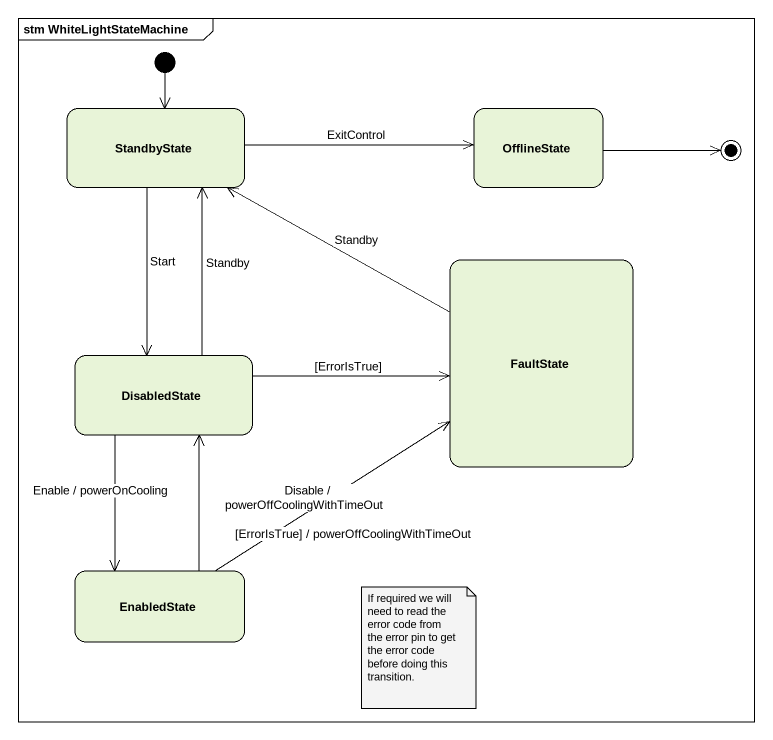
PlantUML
@startuml
mainframe stm WhiteLightStateMachine
hide empty description
state StandbyState
state OfflineState
state FaultState
state DisabledState
state EnabledState
[*] --> StandbyState
StandbyState -right-> OfflineState : ExitControl
StandbyState --> DisabledState : Start
FaultState -left-> StandbyState : Standby
DisabledState -up-> StandbyState : Standby
DisabledState -right-> FaultState : [ErrorIsTrue]
DisabledState --> EnabledState : Enable / powerOnCooling
EnabledState -up-> FaultState : [ErrorIsTrue] / powerOffCoolingWithTimeOut
EnabledState -up-> DisabledState : Disable / powerOffCoolingWithTimeOut
OfflineState -right-> [*]
note as N1
  If required we will need to read the error code from the error pin to get the error code before doing this transition.
end note
@enduml
